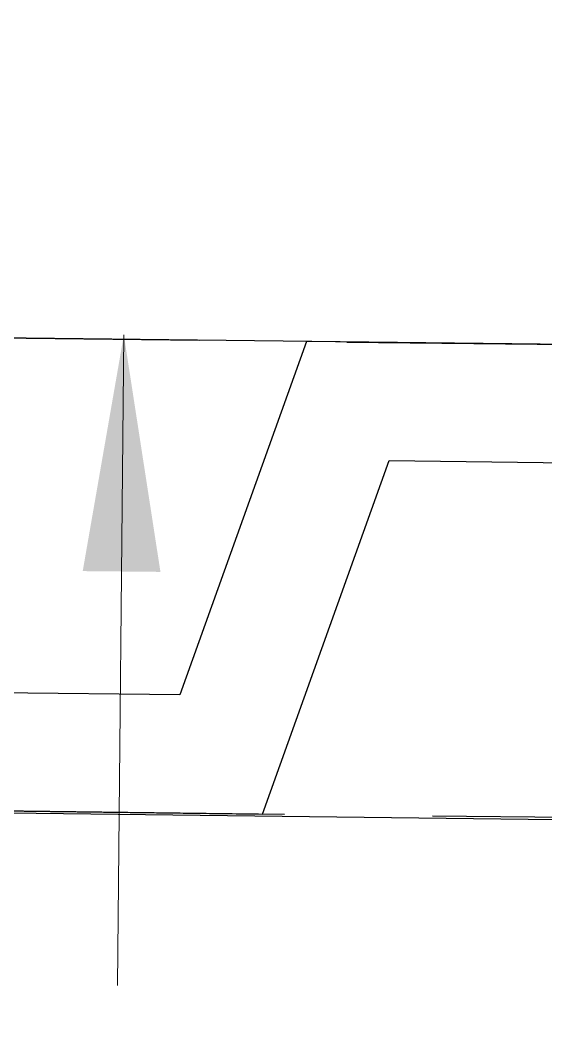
# Model space of a CAD drawing. Extents: x 380192 to 391966, y 6058532 to 6064394.
# Drawn here: x 386461.41 to 386483.62, y 6059610.4 to 6059653.64 of the extents above; entities that cross this region are included whole.
import ezdxf

# ---------------------------------------------------------------- set-up
doc = ezdxf.new("R2010")
doc.units = 0
doc.header["$LTSCALE"] = 5
doc.linetypes.add('foc-ACCESSROAD', pattern=[3.75, 2.5, -1.25])
for name, color, linetype in [('C-AR', 13, 'foc-ACCESSROAD'), ('C-RW', 13, 'Continuous'), ('F-RW', 190, 'Continuous'), ('P-PROPOSED', 10, 'Continuous')]:
    doc.layers.add(name, color=color, linetype=linetype)
doc.layers.add('F-RW-T', color=190, linetype='Continuous', lineweight=9)
doc.styles.add('80CG', font='ARIALN.TTF', dxfattribs={"height": 10})
doc.dimstyles.new('Compass 5 000', dxfattribs={"dimscale": 5, "dimtxt": 9, "dimasz": 2, "dimexe": 0.2, "dimexo": 0.0625, "dimgap": 0.5, "dimtad": 0, "dimtih": 1, "dimtoh": 1, "dimzin": 0, "dimdsep": 46, "dimtxsty": '80CG', "dimcen": 0.1, "dimse1": 1, "dimse2": 1, "dimclrd": 256, "dimclrt": 256, "dimaunit": 1, "dimadec": 4, "dimazin": 0, "dimtfac": 0.06, "dimtofl": 0, "dimtmove": 0, "dimatfit": 1, "dimfxl": 0.2, "dimtolj": 1, "dimtzin": 0, "dimlwd": -1, "dimarcsym": 0})

msp = doc.modelspace()

# ---------------------------------------------------------------- linework, layer by layer
at = {"layer": 'C-AR', "flags": 128}
msp.add_lwpolyline([(386821.554, 6059580.552), (386809.882, 6059616.377), (386712.638, 6059617.29), (386335.984, 6059621.677), (385718.566, 6059627.571), (385663.344, 6059573.394), (385651.081, 6059573.688), (385640.793, 6059563.894), (385641.513, 6059593.916), (385655.375, 6059593.583), (385710.476, 6059647.642), (386336.196, 6059641.668), (386712.848, 6059637.281), (386850.122, 6059635.992)], close=True, dxfattribs=at)
at = {"layer": 'C-RW', "flags": 128}
msp.add_lwpolyline([(386318.526, 6059311.788), (386318.528, 6059313.637), (386315.384, 6059369.547), (386301.192, 6059622.009), (386335.984, 6059621.677), (386710.742, 6059617.103), (386844.805, 6059616.049), (386844.664, 6059601.055), (386712.48, 6059602.296), (386335.825, 6059606.683), (386322.07, 6059606.815), (386335.439, 6059368.994), (386338.505, 6059314.036), (386338.501, 6059311.317)], dxfattribs=at)
at = {"layer": 'F-RW', "flags": 128}
msp.add_lwpolyline([(388188.93, 6059623.429), (387169.07, 6059632.99), (386712.838, 6059637.296), (386336.196, 6059641.668), (385710.476, 6059647.642), (385642.842, 6059648.139), (385632.809, 6059648.206), (385622.845, 6059648.35), (385617.818, 6059648.444), (385597.822, 6059648.74), (385577.822, 6059648.783), (385557.83, 6059648.961), (385490.938, 6059649.599), (385196.62, 6059652.864), (385166.455, 6059653.199), (385126.883, 6059653.638)], dxfattribs=at)
at = {"layer": 'P-PROPOSED', "flags": 128}
for points in [[(387841.836, 6059641.667), (387393.849, 6059645.88), (387375.539, 6059642.725), (387347.484, 6059642.725), (387334.926, 6059638.112), (387231.265, 6059621.011), (387059.856, 6059621.55), (386966.14, 6059626.584), (386940.12, 6059635.147), (386807.476, 6059636.392), (386794.635, 6059640.637), (386780.273, 6059636.648), (386712.838, 6059637.296), (386473.502, 6059640.074), (386468.145, 6059625.136), (386336.037, 6059626.675), (385984.674, 6059630.029)], [(385985.174, 6059625.026), (386335.984, 6059621.677), (386471.647, 6059620.097), (386477.005, 6059635.035), (386712.785, 6059632.298), (386780.931, 6059631.643), (386794.509, 6059635.415), (386806.648, 6059631.402), (386939.296, 6059630.156), (386965.208, 6059621.629), (387059.714, 6059616.552), (387231.667, 6059616.012), (387336.206, 6059633.257), (387348.373, 6059637.727), (387375.966, 6059637.727), (387394.253, 6059640.878), (387841.251, 6059636.675)]]:
    msp.add_lwpolyline(points, dxfattribs=at)

# ---------------------------------------------------------------- leaders
at = {"layer": 'F-RW-T'}
msp.add_leader([(386465.779, 6059640.349), (386465.515, 6059612.85)], dimstyle='Compass 5 000', override={"dimtxsty": '80CG'}, dxfattribs=at)

doc.saveas('drawing.dxf')
